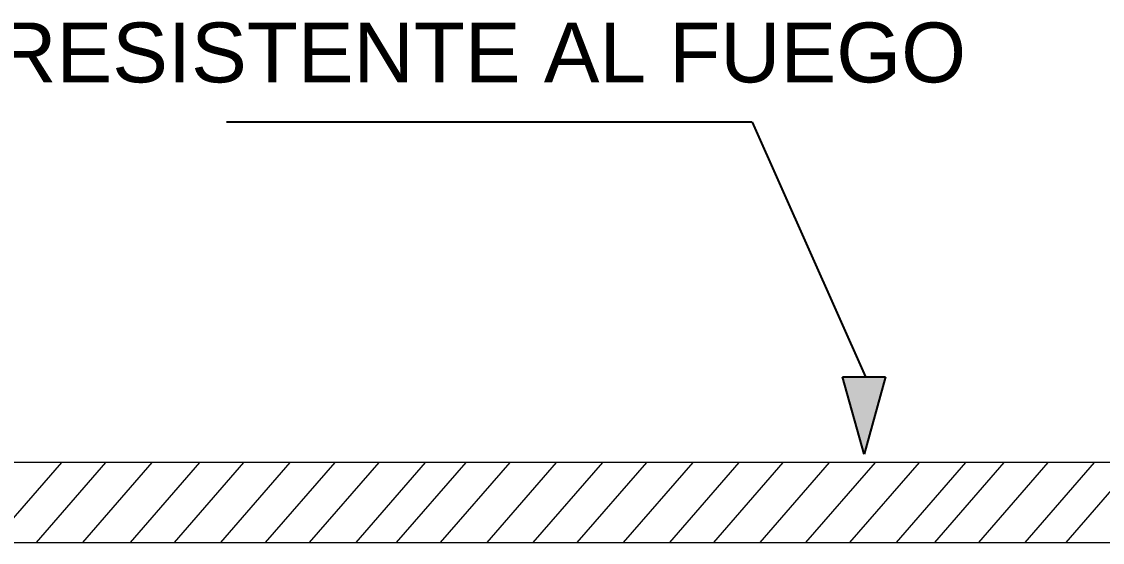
# Model space of a CAD drawing. Header units: millimetres. Extents: x 20 to 897, y 6 to 547.
# Drawn here: x 115.46 to 137.36, y 68.21 to 78.75 of the extents above; entities that cross this region are included whole.
import ezdxf

# ---------------------------------------------------------------- set-up
doc = ezdxf.new("R2010")
doc.units = ezdxf.units.MM
doc.layers.add('MUROS', color=250, linetype='Continuous', lineweight=0)
doc.styles.get("Standard").update_dxf_attribs({"font": 'arial.ttf'})

msp = doc.modelspace()

# ---------------------------------------------------------------- hatches: boundary and pattern name
at = {"layer": 'MUROS', "linetype": 'ByBlock', "lineweight": -2, "ltscale": 2}
h = msp.add_hatch(color=256, dxfattribs=at)
h.dxf.hatch_style = 1
h.paths.add_polyline_path([(132.095, 71.564), (132.532, 69.998), (132.965, 71.564)])

# ---------------------------------------------------------------- linework, layer by layer
for p, q in [((130.265, 76.717), (119.61, 76.717)), ((130.265, 76.717), (132.559, 71.564)), ((132.095, 71.564), (132.965, 71.564)), ((132.532, 69.998), (132.095, 71.564)), ((132.965, 71.564), (132.532, 69.998))]:
    msp.add_line(p, q, dxfattribs=at)
at = {"layer": 'MUROS'}
for p, q in [((145.942, 69.828), (106.556, 69.828)), ((116.266, 69.828), (114.858, 68.211)), ((117.158, 69.828), (115.75, 68.211)), ((118.097, 69.828), (116.69, 68.211)), ((119.062, 69.828), (117.655, 68.211)), ((119.954, 69.828), (118.547, 68.211)), ((120.894, 69.828), (119.487, 68.211)), ((121.802, 69.828), (120.395, 68.211)), ((122.694, 69.828), (121.287, 68.211)), ((123.634, 69.828), (122.227, 68.211)), ((124.457, 69.828), (123.05, 68.211)), ((125.349, 69.828), (123.942, 68.211)), ((126.289, 69.828), (124.882, 68.211)), ((127.226, 69.828), (125.818, 68.211)), ((128.118, 69.828), (126.71, 68.211)), ((129.057, 69.828), (127.65, 68.211)), ((129.994, 69.828), (128.587, 68.211)), ((130.886, 69.828), (129.479, 68.211)), ((131.825, 69.828), (130.418, 68.211)), ((132.752, 69.828), (131.345, 68.211)), ((133.644, 69.828), (132.237, 68.211)), ((134.584, 69.828), (133.177, 68.211)), ((135.363, 69.828), (133.956, 68.211)), ((136.255, 69.828), (134.848, 68.211)), ((137.195, 69.828), (135.787, 68.211)), ((138.023, 69.828), (136.616, 68.211)), ((107.289, 68.211), (144.396, 68.211))]:
    msp.add_line(p, q, dxfattribs=at)

# ---------------------------------------------------------------- texts
at = {"layer": 'MUROS', "linetype": 'ByBlock', "lineweight": -2, "ltscale": 2, "insert": (109.3, 78.736), "char_height": 1.21176, "attachment_point": 1}
msp.add_mtext_dynamic_manual_height_columns('MURO RESISTENTE AL FUEGO', width=27.41561, gutter_width=6.059, heights=[0], dxfattribs=at)

doc.saveas('drawing.dxf')
